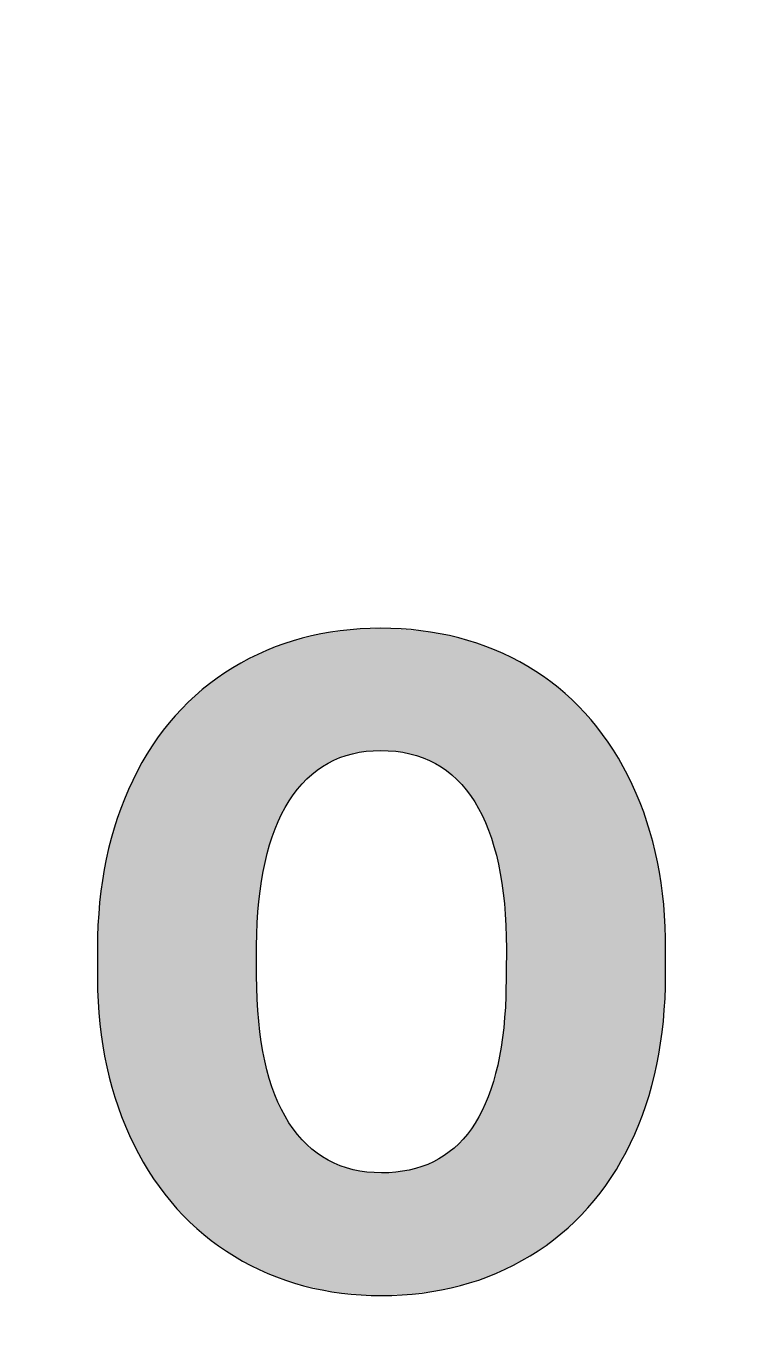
# Model space of a CAD drawing. Extents: x 722 to 1092, y -228 to 1.
# Drawn here: x 761.48 to 765.26, y -104.68 to -97.74 of the extents above; entities that cross this region are included whole.
import ezdxf

# ---------------------------------------------------------------- set-up
doc = ezdxf.new("R2010")
doc.units = 0
doc.layers.add('BOX', color=7, linetype='CONTINUOUS')

# ---------------------------------------------------------------- blocks, each defined once
blk = doc.blocks.new('BLOCK_4')
at = {"layer": 'BOX'}
blk.add_open_spline([(815.3879, -94.5482), (815.3879, -94.5482), (815.3879, -101.2533), (815.3879, -101.2533), (815.3879, -101.2533), (815.3884, -101.2533), (815.3884, -101.2533), (815.3884, -101.2533), (818.3884, -101.2533), (818.3884, -101.2533), (818.3884, -101.2533), (818.3884, -114.1533), (818.3884, -114.1533), (818.3884, -114.1533), (813.1189, -114.1533), (813.1189, -114.1533), (813.1189, -114.1533), (813.1189, -117.1533), (813.1189, -117.1533), (813.1189, -117.1533), (806.682, -117.1533), (806.682, -117.1533), (806.682, -117.1533), (806.682, -113.4533), (806.682, -113.4533), (806.682, -113.4533), (804.0849, -113.4533), (804.0849, -113.4533), (804.0849, -113.4533), (804.0849, -117.1533), (804.0849, -117.1533), (804.0849, -117.1533), (797.6189, -117.1533), (797.6189, -117.1533), (797.6189, -117.1533), (797.6189, -114.1533), (797.6189, -114.1533), (797.6189, -114.1533), (776.3884, -114.1533), (776.3884, -114.1533), (776.3884, -114.1533), (776.3884, -117.1533), (776.3884, -117.1533), (776.3884, -117.1533), (765.3884, -117.1533), (765.3884, -117.1533), (765.3884, -117.1533), (765.3884, -114.1533), (765.3884, -114.1533), (765.3884, -114.1533), (744.1578, -114.1533), (744.1578, -114.1533), (744.1578, -114.1533), (744.1578, -117.1533), (744.1578, -117.1533), (744.1578, -117.1533), (737.7435, -117.1533), (737.7435, -117.1533), (737.7435, -117.1533), (737.7435, -113.4533), (737.7435, -113.4533), (737.7435, -113.4533), (735.0994, -113.4533), (735.0994, -113.4533), (735.0994, -113.4533), (735.0994, -117.1533), (735.0994, -117.1533), (735.0994, -117.1533), (728.6578, -117.1533), (728.6578, -117.1533), (728.6578, -117.1533), (728.6578, -114.1533), (728.6578, -114.1533), (728.6578, -114.1533), (723.3884, -114.1533), (723.3884, -114.1533), (723.3884, -114.1533), (723.3884, -101.2533), (723.3884, -101.2533), (723.3884, -101.2533), (726.3884, -101.2533), (726.3884, -101.2533), (726.3884, -101.2533), (726.3897, -101.2547), (726.3897, -101.2547), (726.3897, -101.2547), (726.3897, -94.5496), (726.3897, -94.5496), (726.3897, -94.5496), (726.3906, -94.5496), (726.3906, -94.5496), (726.3906, -94.5496), (730.4906, -94.5496), (730.4906, -94.5496), (730.4906, -94.5496), (730.4906, -95.7996), (730.4906, -95.7996), (730.4906, -95.7996), (732.5096, -95.7996), (732.5096, -95.7996), (732.5096, -95.7996), (732.5096, -94.5496), (732.5096, -94.5496), (732.5096, -94.5496), (735.4906, -94.5496), (735.4906, -94.5496), (735.4906, -94.5496), (735.4906, -92.0496), (735.4906, -92.0496), (735.4906, -92.0496), (732.5096, -92.0496), (732.5096, -92.0496), (732.5096, -92.0496), (732.5096, -90.7996), (732.5096, -90.7996), (732.5096, -90.7996), (730.4906, -90.7996), (730.4906, -90.7996), (730.4906, -90.7996), (730.4906, -92.0496), (730.4906, -92.0496), (730.4906, -92.0496), (726.3906, -92.0496), (726.3906, -92.0496), (726.3906, -92.0496), (726.3897, -92.0496), (726.3897, -92.0496), (726.3897, -92.0496), (726.3897, -85.3547), (726.3897, -85.3547), (726.3897, -85.3547), (726.3884, -85.3533), (726.3884, -85.3533), (726.3884, -85.3533), (723.3884, -85.3533), (723.3884, -85.3533), (723.3884, -85.3533), (723.3884, -74.3533), (723.3884, -74.3533), (723.3884, -74.3533), (726.3884, -74.3533), (726.3884, -74.3533), (726.3884, -74.3533), (726.3884, -63.3533), (726.3884, -63.3533), (726.3884, -63.3533), (723.3884, -63.3533), (723.3884, -63.3533), (723.3884, -63.3533), (723.3884, -52.3533), (723.3884, -52.3533), (723.3884, -52.3533), (726.3884, -52.3533), (726.3884, -52.3533), (726.3884, -52.3533), (726.3884, -41.3533), (726.3884, -41.3533), (726.3884, -41.3533), (723.3884, -41.3533), (723.3884, -41.3533), (723.3884, -41.3533), (723.3884, -30.3533), (723.3884, -30.3533), (723.3884, -30.3533), (726.3884, -30.3533), (726.3884, -30.3533), (726.3885, -30.3533), (726.3885, -23.6585), (726.3885, -23.6585), (726.3885, -23.6585), (726.3894, -23.6585), (726.3894, -23.6585), (726.3894, -23.6585), (730.4894, -23.6585), (730.4894, -23.6585), (730.4894, -23.6585), (730.4894, -24.9085), (730.4894, -24.9085), (730.4894, -24.9085), (732.5083, -24.9085), (732.5083, -24.9085), (732.5083, -24.9085), (732.5083, -23.6585), (732.5083, -23.6585), (732.5083, -23.6585), (735.4894, -23.6585), (735.4894, -23.6585), (735.4894, -23.6585), (735.4894, -21.1585), (735.4894, -21.1585), (735.4894, -21.1585), (732.5083, -21.1585), (732.5083, -21.1585), (732.5083, -21.1585), (732.5083, -19.9085), (732.5083, -19.9085), (732.5083, -19.9085), (730.4894, -19.9085), (730.4894, -19.9085), (730.4894, -19.9085), (730.4894, -21.1585), (730.4894, -21.1585), (730.4894, -21.1585), (726.3894, -21.1585), (726.3894, -21.1585), (726.3894, -21.1585), (726.3885, -21.1585), (726.3885, -21.1585), (726.3885, -21.1585), (726.3885, -14.4533), (726.3885, -14.4533), (726.3885, -14.4533), (726.3884, -14.4533), (726.3884, -14.4533), (726.3884, -14.4533), (723.3884, -14.4533), (723.3884, -14.4533), (723.3884, -14.4533), (723.3884, -1.5533), (723.3884, -1.5533), (723.3884, -1.5533), (728.6578, -1.5533), (728.6578, -1.5533), (728.6578, -1.5533), (728.6578, 1.4467), (728.6578, 1.4467), (728.6578, 1.4467), (735.0994, 1.4467), (735.0994, 1.4467), (735.0994, 1.4467), (735.0994, -2.2533), (735.0994, -2.2533), (735.0994, -2.2533), (737.7435, -2.2533), (737.7435, -2.2533), (737.7435, -2.2533), (737.7435, 1.4467), (737.7435, 1.4467), (737.7435, 1.4467), (744.1578, 1.4467), (744.1578, 1.4467), (744.1578, 1.4467), (744.1578, -1.5533), (744.1578, -1.5533), (744.1578, -1.5533), (765.3884, -1.5533), (765.3884, -1.5533), (765.3884, -1.5533), (765.3884, 1.4467), (765.3884, 1.4467), (765.3884, 1.4467), (776.3884, 1.4467), (776.3884, 1.4467), (776.3884, 1.4467), (776.3884, -1.5533), (776.3884, -1.5533), (776.3884, -1.5533), (797.6189, -1.5533), (797.6189, -1.5533), (797.6189, -1.5533), (797.6189, 1.4467), (797.6189, 1.4467), (797.6189, 1.4467), (804.0849, 1.4467), (804.0849, 1.4467), (804.0849, 1.4467), (804.0849, -2.2533), (804.0849, -2.2533), (804.0849, -2.2533), (806.682, -2.2533), (806.682, -2.2533), (806.682, -2.2533), (806.682, 1.4467), (806.682, 1.4467), (806.682, 1.4467), (813.1189, 1.4467), (813.1189, 1.4467), (813.1189, 1.4467), (813.1189, -1.5533), (813.1189, -1.5533), (813.1189, -1.5533), (818.3884, -1.5533), (818.3884, -1.5533), (818.3884, -1.5533), (818.3884, -14.4533), (818.3884, -14.4533), (818.3884, -14.4533), (815.3884, -14.4533), (815.3884, -14.4533), (815.3884, -14.4533), (815.3884, -21.1482), (815.3884, -21.1482), (815.3884, -21.1482), (815.3875, -21.1482), (815.3875, -21.1482), (815.3875, -21.1482), (811.2875, -21.1482), (811.2875, -21.1482), (811.2875, -21.1482), (811.2875, -19.8982), (811.2875, -19.8982), (811.2875, -19.8982), (809.2686, -19.8982), (809.2686, -19.8982), (809.2686, -19.8982), (809.2686, -21.1482), (809.2686, -21.1482), (809.2686, -21.1482), (806.2875, -21.1482), (806.2875, -21.1482), (806.2875, -21.1482), (806.2875, -23.6482), (806.2875, -23.6482), (806.2875, -23.6482), (809.2686, -23.6482), (809.2686, -23.6482), (809.2686, -23.6482), (809.2686, -24.8982), (809.2686, -24.8982), (809.2686, -24.8982), (811.2875, -24.8982), (811.2875, -24.8982), (811.2875, -24.8982), (811.2875, -23.6482), (811.2875, -23.6482), (811.2875, -23.6482), (815.3875, -23.6482), (815.3875, -23.6482), (815.3875, -23.6482), (815.3884, -23.6482), (815.3884, -23.6482), (815.3884, -23.6482), (815.3884, -30.3533), (815.3884, -30.3533), (815.3884, -30.3533), (818.3884, -30.3533), (818.3884, -30.3533), (818.3884, -30.3533), (818.3884, -41.3533), (818.3884, -41.3533), (818.3884, -41.3533), (815.3884, -41.3533), (815.3884, -41.3533), (815.3884, -41.3533), (815.3884, -52.3533), (815.3884, -52.3533), (815.3884, -52.3533), (818.3884, -52.3533), (818.3884, -52.3533), (818.3884, -52.3533), (818.3884, -63.3533), (818.3884, -63.3533), (818.3884, -63.3533), (815.3884, -63.3533), (815.3884, -63.3533), (815.3884, -63.3533), (815.3884, -74.3533), (815.3884, -74.3533), (815.3884, -74.3533), (818.3884, -74.3533), (818.3884, -74.3533), (818.3884, -74.3533), (818.3884, -85.3533), (818.3884, -85.3533), (818.3884, -85.3533), (815.3884, -85.3533), (815.3884, -85.3533), (815.3884, -85.3533), (815.3879, -85.3533), (815.3879, -85.3533), (815.3879, -85.3533), (815.3879, -92.0482), (815.3879, -92.0482), (815.3879, -92.0482), (815.387, -92.0482), (815.387, -92.0482), (815.387, -92.0482), (811.287, -92.0482), (811.287, -92.0482), (811.287, -92.0482), (811.287, -90.7982), (811.287, -90.7982), (811.287, -90.7982), (809.2681, -90.7982), (809.2681, -90.7982), (809.2681, -90.7982), (809.2681, -92.0482), (809.2681, -92.0482), (809.2681, -92.0482), (806.287, -92.0482), (806.287, -92.0482), (806.287, -92.0482), (806.287, -94.5482), (806.287, -94.5482), (806.287, -94.5482), (809.2681, -94.5482), (809.2681, -94.5482), (809.2681, -94.5482), (809.2681, -95.7982), (809.2681, -95.7982), (809.2681, -95.7982), (811.287, -95.7982), (811.287, -95.7982), (811.287, -95.7982), (811.287, -94.5482), (811.287, -94.5482), (811.287, -94.5482), (815.387, -94.5482), (815.387, -94.5482), (815.387, -94.5482), (815.3879, -94.5482), (815.3879, -94.5482)], degree=3, knots=[0, 0, 0, 0, 1, 1, 1, 2, 2, 2, 3, 3, 3, 4, 4, 4, 5, 5, 5, 6, 6, 6, 7, 7, 7, 8, 8, 8, 9, 9, 9, 10, 10, 10, 11, 11, 11, 12, 12, 12, 13, 13, 13, 14, 14, 14, 15, 15, 15, 16, 16, 16, 17, 17, 17, 18, 18, 18, 19, 19, 19, 20, 20, 20, 21, 21, 21, 22, 22, 22, 23, 23, 23, 24, 24, 24, 25, 25, 25, 26, 26, 26, 27, 27, 27, 28, 28, 28, 29, 29, 29, 30, 30, 30, 31, 31, 31, 32, 32, 32, 33, 33, 33, 34, 34, 34, 35, 35, 35, 36, 36, 36, 37, 37, 37, 38, 38, 38, 39, 39, 39, 40, 40, 40, 41, 41, 41, 42, 42, 42, 43, 43, 43, 44, 44, 44, 45, 45, 45, 46, 46, 46, 47, 47, 47, 48, 48, 48, 49, 49, 49, 50, 50, 50, 51, 51, 51, 52, 52, 52, 53, 53, 53, 54, 54, 54, 55, 55, 55, 56, 56, 56, 57, 57, 57, 58, 58, 58, 59, 59, 59, 60, 60, 60, 61, 61, 61, 62, 62, 62, 63, 63, 63, 64, 64, 64, 65, 65, 65, 66, 66, 66, 67, 67, 67, 68, 68, 68, 69, 69, 69, 70, 70, 70, 71, 71, 71, 72, 72, 72, 73, 73, 73, 74, 74, 74, 75, 75, 75, 76, 76, 76, 77, 77, 77, 78, 78, 78, 79, 79, 79, 80, 80, 80, 81, 81, 81, 82, 82, 82, 83, 83, 83, 84, 84, 84, 85, 85, 85, 86, 86, 86, 87, 87, 87, 88, 88, 88, 89, 89, 89, 90, 90, 90, 91, 91, 91, 92, 92, 92, 93, 93, 93, 94, 94, 94, 95, 95, 95, 96, 96, 96, 97, 97, 97, 98, 98, 98, 99, 99, 99, 100, 100, 100, 101, 101, 101, 102, 102, 102, 103, 103, 103, 104, 104, 104, 105, 105, 105, 106, 106, 106, 107, 107, 107, 108, 108, 108, 109, 109, 109, 110, 110, 110, 111, 111, 111, 112, 112, 112, 113, 113, 113, 114, 114, 114, 115, 115, 115, 116, 116, 116, 117, 117, 117, 118, 118, 118, 119, 119, 119, 120, 120, 120, 121, 121, 121, 122, 122, 122, 123, 123, 123, 124, 124, 124, 125, 125, 125, 126, 126, 126, 127, 127, 127, 128, 128, 128, 129, 129, 129, 130, 130, 130, 131, 131, 131, 132, 132, 132, 133, 133, 133, 134, 134, 134, 135, 135, 135, 136, 136, 136, 137, 137, 137, 137], dxfattribs=at)
blk = doc.blocks.new('BLOCK_3')
at = {"layer": 'BOX'}
blk.add_blockref('BLOCK_4', (0, 0), dxfattribs=at)
blk = doc.blocks.new('*U23')
at = {"layer": 'BOX', "color": 7}
for points in [[(763.0272, -101.6447), (763.0198, -100.9407), (763.0272, -100.9388)], [(763.033, -101.6411), (763.0272, -100.9388), (763.033, -100.9373)], [(763.0272, -101.6447), (763.0272, -100.9388), (763.033, -101.6411)], [(763.0858, -101.609), (763.033, -100.9373), (763.0858, -100.9302)], [(763.033, -101.6411), (763.033, -100.9373), (763.0858, -101.609)], [(763.0946, -101.6053), (763.0858, -100.9302), (763.0946, -100.929)], [(763.0858, -101.609), (763.0858, -100.9302), (763.0946, -101.6053)], [(763.1149, -101.5969), (763.0946, -100.929), (763.1149, -100.9263)], [(763.0946, -101.6053), (763.0946, -100.929), (763.1149, -101.5969)], [(763.1575, -101.5793), (763.1149, -100.9263), (763.1575, -100.9206)], [(763.1149, -101.5969), (763.1149, -100.9263), (763.1575, -101.5793)], [(763.1679, -101.5767), (763.1575, -100.9206), (763.1679, -100.9192)], [(763.1575, -101.5793), (763.1575, -100.9206), (763.1679, -101.5767)], [(763.2128, -101.5655), (763.1679, -100.9192), (763.2128, -100.9132)], [(763.1679, -101.5767), (763.1679, -100.9192), (763.2128, -101.5655)], [(763.2348, -101.5601), (763.2128, -100.9132), (763.2348, -100.9127)], [(763.2128, -101.5655), (763.2128, -100.9132), (763.2348, -101.5601)], [(763.247, -101.5588), (763.2348, -100.9127), (763.247, -100.9124)], [(763.2348, -101.5601), (763.2348, -100.9127), (763.247, -101.5588)], [(763.2976, -101.5534), (763.247, -100.9124), (763.2976, -100.9113)], [(763.247, -101.5588), (763.247, -100.9124), (763.2976, -101.5534)], [(763.3179, -101.5513), (763.2976, -100.9113), (763.3179, -100.9108)], [(763.2976, -101.5534), (763.2976, -100.9113), (763.3179, -101.5513)], [(763.3319, -101.5516), (763.3179, -100.9108), (763.3319, -100.9105)], [(763.3179, -101.5513), (763.3179, -100.9108), (763.3319, -101.5516)], [(763.3563, -101.5521), (763.3319, -100.9105), (763.3563, -100.9099)], [(763.3319, -101.5516), (763.3319, -100.9105), (763.3563, -101.5521)], [(763.399, -101.5529), (763.3563, -100.9099), (763.399, -100.9089)], [(763.3563, -101.5521), (763.3563, -100.9099), (763.399, -101.5529)], [(763.399, -101.5529), (763.399, -100.9089), (763.401, -101.553)], [(763.401, -101.553), (763.399, -100.9089), (763.401, -100.9089)], [(763.401, -101.553), (763.401, -100.9089), (763.4069, -101.5531)], [(763.4069, -101.5531), (763.401, -100.9089), (763.4069, -100.9094)], [(763.4069, -101.5531), (763.4069, -100.9094), (763.48, -101.5638)], [(763.48, -101.5638), (763.4069, -100.9094), (763.48, -100.9154)], [(763.48, -101.5638), (763.48, -100.9154), (763.4863, -101.5648)], [(763.4863, -101.5648), (763.48, -100.9154), (763.4863, -100.9159)], [(763.4863, -101.5648), (763.4863, -100.9159), (763.4918, -101.5656)], [(763.4918, -101.5656), (763.4863, -100.9159), (763.4918, -100.9164)], [(763.4918, -101.5656), (763.4918, -100.9164), (763.5552, -101.5842)], [(763.5552, -101.5842), (763.4918, -100.9164), (763.5552, -100.9216)], [(763.5552, -101.5842), (763.5552, -100.9216), (763.5703, -101.5887)], [(763.5703, -101.5887), (763.5552, -100.9216), (763.5703, -100.9228)], [(763.5703, -101.5887), (763.5703, -100.9228), (763.5844, -101.5953)], [(763.5844, -101.5953), (763.5703, -100.9228), (763.5844, -100.924)], [(763.5844, -101.5953), (763.5844, -100.924), (763.6246, -101.6142)], [(763.6246, -101.6142), (763.5844, -100.924), (763.6246, -100.9319)], [(763.6246, -101.6142), (763.6246, -100.9319), (763.6424, -101.6225)], [(763.6424, -101.6225), (763.6246, -100.9319), (763.6424, -100.9354)], [(763.6424, -101.6225), (763.6424, -100.9354), (763.6671, -101.6392)], [(763.6671, -101.6392), (763.6424, -100.9354), (763.6671, -100.9403)], [(762.8129, -101.9138), (762.7789, -101.0142), (762.8129, -101.0008)], [(762.8159, -101.9081), (762.8129, -101.0008), (762.8159, -100.9996)], [(762.8129, -101.9138), (762.8129, -101.0008), (762.8159, -101.9081)], [(762.8556, -101.8326), (762.8159, -100.9996), (762.8556, -100.9839)], [(762.8159, -101.9081), (762.8159, -100.9996), (762.8556, -101.8326)], [(762.8596, -101.8268), (762.8556, -100.9839), (762.8596, -100.9824)], [(762.8556, -101.8326), (762.8556, -100.9839), (762.8596, -101.8268)], [(762.8623, -101.8229), (762.8596, -100.9824), (762.8623, -100.9813)], [(762.8596, -101.8268), (762.8596, -100.9824), (762.8623, -101.8229)], [(762.9047, -101.761), (762.8623, -100.9813), (762.9047, -100.9704)], [(762.8623, -101.8229), (762.8623, -100.9813), (762.9047, -101.761)], [(762.9096, -101.7554), (762.9047, -100.9704), (762.9096, -100.9691)], [(762.9047, -101.761), (762.9047, -100.9704), (762.9096, -101.7554)], [(762.9411, -101.7202), (762.9096, -100.9691), (762.9411, -100.961)], [(762.9096, -101.7554), (762.9096, -100.9691), (762.9411, -101.7202)], [(762.9594, -101.6998), (762.9411, -100.961), (762.9594, -100.9563)], [(762.9411, -101.7202), (762.9411, -100.961), (762.9594, -101.6998)], [(762.9655, -101.6947), (762.9594, -100.9563), (762.9655, -100.9547)], [(762.9594, -101.6998), (762.9594, -100.9563), (762.9655, -101.6947)], [(763.0198, -101.6492), (762.9655, -100.9547), (763.0198, -100.9407)], [(762.9655, -101.6947), (762.9655, -100.9547), (763.0198, -101.6492)], [(763.0198, -101.6492), (763.0198, -100.9407), (763.0272, -101.6447)], [(763.6671, -101.6392), (763.6671, -100.9403), (763.6882, -101.6535)], [(763.6882, -101.6535), (763.6671, -100.9403), (763.6882, -100.9444)], [(763.6882, -101.6535), (763.6882, -100.9444), (763.7081, -101.667)], [(763.7081, -101.667), (763.6882, -100.9444), (763.7081, -100.9483)], [(763.7081, -101.667), (763.7081, -100.9483), (763.7461, -101.7023)], [(763.7461, -101.7023), (763.7081, -100.9483), (763.7461, -100.9558)], [(763.7461, -101.7023), (763.7461, -100.9558), (763.7584, -101.7137)], [(763.7584, -101.7137), (763.7461, -100.9558), (763.7584, -100.9583)], [(763.7584, -101.7137), (763.7584, -100.9583), (763.7674, -101.7221)], [(763.7674, -101.7221), (763.7584, -100.9583), (763.7674, -100.9612)], [(763.7674, -101.7221), (763.7674, -100.9612), (763.7982, -101.7604)], [(763.7982, -101.7604), (763.7674, -100.9612), (763.7982, -100.9712)], [(763.7982, -101.7604), (763.7982, -100.9712), (763.8202, -101.7878)], [(763.8202, -101.7878), (763.7982, -100.9712), (763.8202, -100.9783)], [(763.8202, -101.7878), (763.8202, -100.9783), (763.8388, -101.8183)], [(763.8388, -101.8183), (763.8202, -100.9783), (763.8388, -100.9844)], [(763.8388, -101.8183), (763.8388, -100.9844), (763.8445, -101.8277)], [(763.8445, -101.8277), (763.8388, -100.9844), (763.8445, -100.9862)], [(763.8445, -101.8277), (763.8445, -100.9862), (763.8667, -101.864)], [(763.8667, -101.864), (763.8445, -100.9862), (763.8667, -100.9934)], [(763.8667, -101.864), (763.8667, -100.9934), (763.8851, -101.9036)], [(763.8851, -101.9036), (763.8667, -100.9934), (763.8851, -100.9994)], [(763.8851, -101.9036), (763.8851, -100.9994), (763.9065, -101.9496)], [(763.9065, -101.9496), (763.8851, -100.9994), (763.9065, -101.0064)], [(763.9065, -101.9496), (763.9065, -101.0064), (763.9199, -101.9876)], [(763.9199, -101.9876), (763.9065, -101.0064), (763.9199, -101.0107)], [(762.6948, -104.271), (762.6204, -101.0892), (762.6948, -101.0483)], [(762.6948, -102.5781), (762.6948, -101.0483), (762.6948, -102.576)], [(762.6948, -102.576), (762.6948, -101.0483), (762.6948, -101.0483)], [(762.6948, -102.576), (762.6948, -101.0483), (762.695, -102.5587)], [(762.695, -102.5587), (762.6948, -101.0483), (762.695, -101.0483)], [(762.6956, -102.5243), (762.695, -101.0483), (762.6956, -101.0479)], [(762.695, -102.5587), (762.695, -101.0483), (762.6956, -102.5243)], [(762.698, -102.4573), (762.6956, -101.0479), (762.698, -101.0466)], [(762.6956, -102.5243), (762.6956, -101.0479), (762.698, -102.4573)], [(762.6982, -102.4553), (762.698, -101.0466), (762.6982, -101.0465)], [(762.698, -102.4573), (762.698, -101.0466), (762.6982, -102.4553)], [(762.7006, -102.4234), (762.6982, -101.0465), (762.7006, -101.0451)], [(762.6982, -102.4553), (762.6982, -101.0465), (762.7006, -102.4234)], [(762.7078, -102.3303), (762.7006, -101.0451), (762.7078, -101.0423)], [(762.7006, -102.4234), (762.7006, -101.0451), (762.7078, -102.3303)], [(762.7083, -102.3272), (762.7078, -101.0423), (762.7083, -101.0421)], [(762.7078, -102.3303), (762.7078, -101.0423), (762.7083, -102.3272)], [(762.7242, -102.2124), (762.7083, -101.0421), (762.7242, -101.0358)], [(762.7083, -102.3272), (762.7083, -101.0421), (762.7242, -102.2124)], [(762.7251, -102.2083), (762.7242, -101.0358), (762.7251, -101.0355)], [(762.7242, -102.2124), (762.7242, -101.0358), (762.7251, -102.2083)], [(762.7472, -102.1037), (762.7251, -101.0355), (762.7472, -101.0268)], [(762.7251, -102.2083), (762.7251, -101.0355), (762.7472, -102.1037)], [(762.7486, -102.0988), (762.7472, -101.0268), (762.7486, -101.0262)], [(762.7472, -102.1037), (762.7472, -101.0268), (762.7486, -102.0988)], [(762.7763, -102.0057), (762.7486, -101.0262), (762.7763, -101.0153)], [(762.7486, -102.0988), (762.7486, -101.0262), (762.7763, -102.0057)], [(762.7768, -102.0042), (762.7763, -101.0153), (762.7768, -101.0151)], [(762.7763, -102.0057), (762.7763, -101.0153), (762.7768, -102.0042)], [(762.7789, -101.9988), (762.7768, -101.0151), (762.7789, -101.0142)], [(762.7768, -102.0042), (762.7768, -101.0151), (762.7789, -101.9988)], [(762.7789, -101.9988), (762.7789, -101.0142), (762.8129, -101.9138)], [(763.9199, -101.9876), (763.9199, -101.0107), (763.923, -101.9965)], [(763.923, -101.9965), (763.9199, -101.0107), (763.923, -101.0117)], [(763.923, -101.9965), (763.923, -101.0117), (763.9398, -102.0444)], [(763.9398, -102.0444), (763.923, -101.0117), (763.9398, -101.0196)], [(763.9398, -102.0444), (763.9398, -101.0196), (763.9489, -102.0797)], [(763.9489, -102.0797), (763.9398, -101.0196), (763.9489, -101.0238)], [(763.9489, -102.0797), (763.9489, -101.0238), (763.9665, -102.1483)], [(763.9665, -102.1483), (763.9489, -101.0238), (763.9665, -101.0321)], [(763.9665, -102.1483), (763.9665, -101.0321), (763.9721, -102.1797)], [(763.9721, -102.1797), (763.9665, -101.0321), (763.9721, -101.0347)], [(763.9721, -102.1797), (763.9721, -101.0347), (763.9867, -102.2614)], [(763.9867, -102.2614), (763.9721, -101.0347), (763.9867, -101.0415)], [(763.9867, -102.2614), (763.9867, -101.0415), (763.9896, -102.2877)], [(763.9896, -102.2877), (763.9867, -101.0415), (763.9896, -101.0429)], [(763.9896, -102.2877), (763.9896, -101.0429), (764.0002, -102.3837)], [(764.0002, -102.3837), (763.9896, -101.0429), (764.0002, -101.0479)], [(764.0002, -102.3837), (764.0002, -101.0479), (764.0013, -102.4035)], [(764.0013, -102.4035), (764.0002, -101.0479), (764.0013, -101.0484)], [(764.0013, -102.4035), (764.0013, -101.0484), (764.0015, -102.4071)], [(764.0015, -102.4071), (764.0013, -101.0484), (764.0015, -101.0484)], [(764.0015, -102.4071), (764.0015, -101.0484), (764.0049, -102.4729)], [(764.0049, -102.4729), (764.0015, -101.0484), (764.0049, -101.0501)], [(764.0049, -102.4729), (764.0049, -101.0501), (764.0056, -102.486)], [(764.0056, -102.486), (764.0049, -101.0501), (764.0056, -101.0504)], [(764.0056, -102.486), (764.0056, -101.0504), (764.0058, -102.49)], [(764.0058, -102.49), (764.0056, -101.0504), (764.0058, -101.0505)], [(764.0058, -102.49), (764.0058, -101.0505), (764.0058, -102.4901)], [(764.0058, -102.4901), (764.0058, -101.0505), (764.0058, -101.0505)], [(764.0058, -102.4901), (764.0058, -101.0505), (764.0059, -102.4911)], [(764.0059, -102.4911), (764.0058, -101.0505), (764.0059, -101.0505)], [(764.0059, -102.4911), (764.0059, -101.0505), (764.0062, -102.4962)], [(764.0062, -102.4962), (764.0059, -101.0505), (764.0062, -101.0507)], [(764.0062, -102.4962), (764.0062, -101.0507), (764.0066, -102.504)], [(764.0066, -102.504), (764.0062, -101.0507), (764.0066, -101.0508)], [(764.0066, -102.504), (764.0066, -101.0508), (764.0072, -102.5151)], [(764.0072, -102.5151), (764.0066, -101.0508), (764.0072, -101.0511)], [(764.0072, -102.5151), (764.0072, -101.0511), (764.0075, -102.5409)], [(764.0075, -102.5409), (764.0072, -101.0511), (764.0075, -101.0513)], [(764.0075, -102.5409), (764.0075, -101.0513), (764.0079, -102.5677)], [(764.0079, -102.5677), (764.0075, -101.0513), (764.0079, -101.0515)], [(764.0079, -102.5677), (764.0079, -101.0515), (764.0082, -102.5831)], [(764.0082, -102.5831), (764.0079, -101.0515), (764.0082, -101.0516)], [(764.0082, -102.5831), (764.0082, -101.0516), (764.0082, -102.5842)], [(764.0082, -102.5842), (764.0082, -101.0516), (764.0082, -101.0516)], [(764.0082, -102.5842), (764.0082, -101.0516), (764.0082, -102.5884)], [(764.0082, -102.5884), (764.0082, -101.0516), (764.0082, -101.0516)], [(764.0082, -102.5884), (764.0082, -101.0516), (764.0082, -102.5921)], [(764.0082, -102.5921), (764.0082, -101.0516), (764.0082, -101.0516)], [(764.0082, -104.2753), (764.0082, -101.0516), (764.0782, -104.2369)], [(764.0782, -104.2369), (764.0082, -101.0516), (764.0782, -101.0844)], [(762.5482, -104.1888), (762.475, -101.1821), (762.5482, -101.1288)], [(762.6204, -104.2353), (762.5482, -101.1288), (762.6204, -101.0892)], [(762.5482, -104.1888), (762.5482, -101.1288), (762.6204, -104.2353)], [(762.6204, -104.2353), (762.6204, -101.0892), (762.6948, -104.271)], [(764.0782, -104.2369), (764.0782, -101.0844), (764.155, -104.1948)], [(764.155, -104.1948), (764.0782, -101.0844), (764.155, -101.1328)], [(764.155, -104.1948), (764.155, -101.1328), (764.2227, -104.1456)], [(764.2227, -104.1456), (764.155, -101.1328), (764.2227, -101.1755)], [(762.475, -104.1416), (762.4085, -101.2305), (762.475, -101.1821)], [(762.475, -104.1416), (762.475, -101.1821), (762.5482, -104.1888)], [(764.2227, -104.1456), (764.2227, -101.1755), (764.2955, -104.0927)], [(764.2955, -104.0927), (764.2227, -101.1755), (764.2955, -101.2357)], [(762.4085, -104.0856), (762.3438, -101.2921), (762.4085, -101.2305)], [(762.4085, -104.0856), (762.4085, -101.2305), (762.475, -104.1416)], [(764.2955, -104.0927), (764.2955, -101.2357), (764.3531, -104.0381)], [(764.3531, -104.0381), (764.2955, -101.2357), (764.3531, -101.2833)], [(764.3531, -104.0381), (764.3531, -101.2833), (764.4208, -103.9739)], [(764.4208, -103.9739), (764.3531, -101.2833), (764.4208, -101.3557)], [(762.2837, -103.9656), (762.2271, -101.4192), (762.2837, -101.3492)], [(762.3438, -104.0311), (762.2837, -101.3492), (762.3438, -101.2921)], [(762.2837, -103.9656), (762.2837, -101.3492), (762.3438, -104.0311)], [(762.3438, -104.0311), (762.3438, -101.2921), (762.4085, -104.0856)], [(764.4208, -103.9739), (764.4208, -101.3557), (764.4693, -103.9142)], [(764.4693, -103.9142), (764.4208, -101.3557), (764.4693, -101.4075)], [(762.2271, -103.9037), (762.1739, -101.4848), (762.2271, -101.4192)], [(762.2271, -103.9037), (762.2271, -101.4192), (762.2837, -103.9656)], [(764.4693, -103.9142), (764.4693, -101.4075), (764.5308, -103.8384)], [(764.5308, -103.8384), (764.4693, -101.4075), (764.5308, -101.4924)], [(762.1739, -103.8288), (762.1248, -101.5636), (762.1739, -101.4848)], [(762.1739, -103.8288), (762.1739, -101.4848), (762.2271, -103.9037)], [(764.5308, -103.8384), (764.5308, -101.4924), (764.5712, -103.7733)], [(764.5712, -103.7733), (764.5308, -101.4924), (764.5712, -101.5483)], [(762.1248, -103.7597), (762.0789, -101.6373), (762.1248, -101.5636)], [(762.1248, -103.7597), (762.1248, -101.5636), (762.1739, -103.8288)], [(764.5712, -103.7733), (764.5712, -101.5483), (764.6255, -103.6861)], [(764.6255, -103.6861), (764.5712, -101.5483), (764.6255, -101.6455)], [(762.0789, -103.6756), (762.0371, -101.726), (762.0789, -101.6373)], [(762.0789, -103.6756), (762.0789, -101.6373), (762.1248, -103.7597)], [(764.6255, -103.6861), (764.6255, -101.6455), (764.6589, -103.615)], [(764.6589, -103.615), (764.6255, -101.6455), (764.6589, -101.7055)], [(762.0371, -103.5989), (761.9994, -101.8059), (762.0371, -101.726)], [(762.0371, -103.5989), (762.0371, -101.726), (762.0789, -103.6756)], [(764.6589, -103.615), (764.6589, -101.7055), (764.7045, -103.5181)], [(764.7045, -103.5181), (764.6589, -101.7055), (764.7045, -101.8137)], [(761.9994, -103.507), (761.9659, -101.9029), (761.9994, -101.8059)], [(761.9994, -103.507), (761.9994, -101.8059), (762.0371, -103.5989)], [(764.7045, -103.5181), (764.7045, -101.8137), (764.7305, -103.4422)], [(764.7305, -103.4422), (764.7045, -101.8137), (764.7305, -101.8754)], [(761.9659, -103.4253), (761.9373, -101.986), (761.9659, -101.9029)], [(761.9659, -103.4253), (761.9659, -101.9029), (761.9994, -103.507)], [(764.7305, -103.4422), (764.7305, -101.8754), (764.7661, -103.3382)], [(764.7661, -103.3382), (764.7305, -101.8754), (764.7661, -101.9938)], [(761.9373, -103.3263), (761.9127, -102.0922), (761.9373, -101.986)], [(761.9373, -103.3263), (761.9373, -101.986), (761.9659, -103.4253)], [(764.7661, -103.3382), (764.7661, -101.9938), (764.7849, -103.2569)], [(764.7849, -103.2569), (764.7661, -101.9938), (764.7849, -102.0559)], [(761.9127, -103.2411), (761.893, -102.177), (761.9127, -102.0922)], [(761.9127, -103.2411), (761.9127, -102.0922), (761.9373, -103.3263)], [(764.7849, -103.2569), (764.7849, -102.0559), (764.8102, -103.1469)], [(764.8102, -103.1469), (764.7849, -102.0559), (764.8102, -102.186)], [(761.893, -103.1328), (761.8772, -102.2967), (761.893, -102.177)], [(761.893, -103.1328), (761.893, -102.177), (761.9127, -103.2411)], [(764.8102, -103.1469), (764.8102, -102.186), (764.8221, -103.0561)], [(764.8221, -103.0561), (764.8102, -102.186), (764.8221, -102.247)], [(764.8221, -103.0561), (764.8221, -102.247), (764.8366, -102.9444)], [(764.8366, -102.9444), (764.8221, -102.247), (764.8366, -102.3936)], [(761.8772, -103.0461), (761.8664, -102.379), (761.8772, -102.2967)], [(761.8772, -103.0461), (761.8772, -102.2967), (761.893, -103.1328)], [(761.8664, -102.9196), (761.8596, -102.5417), (761.8664, -102.379)], [(761.8664, -102.9196), (761.8664, -102.379), (761.8772, -103.0461)], [(764.8366, -102.9444), (764.8366, -102.3936), (764.8421, -102.8117)], [(764.8421, -102.8117), (764.8366, -102.3936), (764.8421, -102.4485)], [(764.8421, -102.8117), (764.8421, -102.4485), (764.8444, -102.755)], [(764.8444, -102.755), (764.8421, -102.4485), (764.8444, -102.5005)], [(764.8444, -102.755), (764.8444, -102.5005), (764.8452, -102.7364)], [(764.8452, -102.7364), (764.8444, -102.5005), (764.8452, -102.5268)], [(764.8452, -102.7364), (764.8452, -102.5268), (764.8455, -102.7304)], [(764.8455, -102.7304), (764.8452, -102.5268), (764.8455, -102.5382)], [(761.8576, -102.7607), (761.8575, -102.5921), (761.8576, -102.59)], [(761.8575, -102.7491), (761.8575, -102.5921), (761.8576, -102.7607)], [(761.858, -102.7875), (761.8576, -102.59), (761.858, -102.5806)], [(761.8576, -102.7607), (761.8576, -102.59), (761.858, -102.7875)], [(761.8596, -102.8406), (761.858, -102.5806), (761.8596, -102.5417)], [(761.858, -102.7875), (761.858, -102.5806), (761.8596, -102.8406)], [(761.8596, -102.8406), (761.8596, -102.5417), (761.8664, -102.9196)], [(764.0082, -104.2753), (764.0079, -102.6189), (764.0082, -102.5949)], [(764.0082, -104.2753), (764.0082, -102.5926), (764.0082, -102.5921)], [(764.0082, -104.2753), (764.0082, -102.5931), (764.0082, -102.5926)], [(764.0082, -104.2753), (764.0082, -102.5926), (764.0082, -104.2753)], [(764.0082, -104.2753), (764.0082, -102.5949), (764.0082, -102.5931)], [(764.0082, -104.2753), (764.0082, -102.5931), (764.0082, -104.2753)], [(764.0082, -104.2753), (764.0082, -102.5949), (764.0082, -104.2753)], [(764.0075, -104.2756), (764.0072, -102.7009), (764.0075, -102.6606)], [(764.0079, -104.2754), (764.0075, -102.6606), (764.0079, -102.6189)], [(764.0075, -104.2756), (764.0075, -102.6606), (764.0079, -104.2754)], [(764.0079, -104.2754), (764.0079, -102.6189), (764.0082, -104.2753)], [(762.6948, -104.271), (762.6948, -102.7351), (762.6948, -104.271)], [(762.6948, -104.271), (762.6948, -102.7351), (762.6948, -102.7355)], [(762.6948, -104.271), (762.6948, -102.7355), (762.695, -104.2711)], [(762.695, -104.2711), (762.6948, -102.7355), (762.695, -102.7417)], [(762.695, -104.2711), (762.695, -102.7417), (762.6956, -104.2714)], [(762.6956, -104.2714), (762.695, -102.7417), (762.6956, -102.7666)], [(764.0072, -104.2758), (764.0066, -102.7636), (764.0072, -102.7009)], [(764.0072, -104.2758), (764.0072, -102.7009), (764.0075, -104.2756)], [(762.6956, -104.2714), (762.6956, -102.7666), (762.698, -104.2725)], [(762.698, -104.2725), (762.6956, -102.7666), (762.698, -102.867)], [(764.0062, -104.2764), (764.0059, -102.8368), (764.0062, -102.8081)], [(764.0066, -104.2761), (764.0062, -102.8081), (764.0066, -102.7636)], [(764.0062, -104.2764), (764.0062, -102.8081), (764.0066, -104.2761)], [(764.0066, -104.2761), (764.0066, -102.7636), (764.0072, -104.2758)], [(762.698, -104.2725), (762.698, -102.867), (762.6982, -104.2726)], [(762.6982, -104.2726), (762.698, -102.867), (762.6982, -102.8734)], [(762.6982, -104.2726), (762.6982, -102.8734), (762.7006, -104.2738)], [(762.7006, -104.2738), (762.6982, -102.8734), (762.7006, -102.9048)], [(764.0049, -104.2771), (764.0015, -102.9247), (764.0049, -102.8646)], [(764.0056, -104.2767), (764.0049, -102.8646), (764.0056, -102.8484)], [(764.0049, -104.2771), (764.0049, -102.8646), (764.0056, -104.2767)], [(764.0058, -104.2766), (764.0056, -102.8484), (764.0058, -102.843)], [(764.0056, -104.2767), (764.0056, -102.8484), (764.0058, -104.2766)], [(764.0059, -104.2765), (764.0058, -102.8426), (764.0059, -102.8368)], [(764.0058, -104.2766), (764.0058, -102.843), (764.0058, -102.8426)], [(764.0058, -104.2766), (764.0058, -102.8426), (764.0059, -104.2765)], [(764.0058, -104.2766), (764.0058, -102.843), (764.0058, -104.2766)], [(764.0059, -104.2765), (764.0059, -102.8368), (764.0062, -104.2764)], [(762.7006, -104.2738), (762.7006, -102.9048), (762.7078, -104.2773)], [(762.7078, -104.2773), (762.7006, -102.9048), (762.7078, -102.9965)], [(764.0002, -104.2795), (763.9896, -103.0479), (764.0002, -102.9388)], [(764.0013, -104.279), (764.0002, -102.9388), (764.0013, -102.928)], [(764.0002, -104.2795), (764.0002, -102.9388), (764.0013, -104.279)], [(764.0015, -104.279), (764.0013, -102.928), (764.0015, -102.9247)], [(764.0013, -104.279), (764.0013, -102.928), (764.0015, -104.279)], [(764.0015, -104.279), (764.0015, -102.9247), (764.0049, -104.2771)], [(762.7078, -104.2773), (762.7078, -102.9965), (762.7083, -104.2775)], [(762.7083, -104.2775), (762.7078, -102.9965), (762.7083, -103.002)], [(762.7083, -104.2775), (762.7083, -103.002), (762.7242, -104.2851)], [(762.7242, -104.2851), (762.7083, -103.002), (762.7242, -103.1148)], [(763.9867, -104.2848), (763.9721, -103.1586), (763.9867, -103.0664)], [(763.9896, -104.2837), (763.9867, -103.0664), (763.9896, -103.0479)], [(763.9867, -104.2848), (763.9867, -103.0664), (763.9896, -104.2837)], [(763.9896, -104.2837), (763.9896, -103.0479), (764.0002, -104.2795)], [(762.7242, -104.2851), (762.7242, -103.1148), (762.7251, -104.2855)], [(762.7251, -104.2855), (762.7242, -103.1148), (762.7251, -103.1209)], [(762.7251, -104.2855), (762.7251, -103.1209), (762.7472, -104.2961)], [(762.7472, -104.2961), (762.7251, -103.1209), (762.7472, -103.2235)], [(763.9721, -104.2905), (763.9665, -103.1831), (763.9721, -103.1586)], [(763.9721, -104.2905), (763.9721, -103.1586), (763.9867, -104.2848)], [(762.7472, -104.2961), (762.7472, -103.2235), (762.7486, -104.2968)], [(762.7486, -104.2968), (762.7472, -103.2235), (762.7486, -103.2301)], [(763.9665, -104.2928), (763.9489, -103.2602), (763.9665, -103.1831)], [(763.9665, -104.2928), (763.9665, -103.1831), (763.9721, -104.2905)], [(762.7486, -104.2968), (762.7486, -103.2301), (762.7763, -104.3101)], [(762.7763, -104.3101), (762.7486, -103.2301), (762.7763, -103.3211)], [(763.9398, -104.3033), (763.923, -103.3426), (763.9398, -103.289)], [(763.9489, -104.2997), (763.9398, -103.289), (763.9489, -103.2602)], [(763.9398, -104.3033), (763.9398, -103.289), (763.9489, -104.2997)], [(763.9489, -104.2997), (763.9489, -103.2602), (763.9665, -104.2928)], [(762.7763, -104.3101), (762.7763, -103.3211), (762.7768, -104.3103)], [(762.7768, -104.3103), (762.7763, -103.3211), (762.7768, -103.3226)], [(762.7768, -104.3103), (762.7768, -103.3226), (762.7789, -104.311)], [(762.7789, -104.311), (762.7768, -103.3226), (762.7789, -103.3296)], [(762.7789, -104.311), (762.7789, -103.3296), (762.8129, -104.3223)], [(762.8129, -104.3223), (762.7789, -103.3296), (762.8129, -103.4122)], [(763.9199, -104.3112), (763.9065, -103.3844), (763.9199, -103.3525)], [(763.923, -104.3099), (763.9199, -103.3525), (763.923, -103.3426)], [(763.9199, -104.3112), (763.9199, -103.3525), (763.923, -104.3099)], [(763.923, -104.3099), (763.923, -103.3426), (763.9398, -104.3033)], [(762.8129, -104.3223), (762.8129, -103.4122), (762.8159, -104.3233)], [(762.8159, -104.3233), (762.8129, -103.4122), (762.8159, -103.4195)], [(762.8159, -104.3233), (762.8159, -103.4195), (762.8556, -104.3366)], [(762.8556, -104.3366), (762.8159, -103.4195), (762.8556, -103.4923)], [(763.8851, -104.3249), (763.8667, -103.4693), (763.8851, -103.4356)], [(763.9065, -104.3164), (763.8851, -103.4356), (763.9065, -103.3844)], [(763.8851, -104.3249), (763.8851, -103.4356), (763.9065, -104.3164)], [(763.9065, -104.3164), (763.9065, -103.3844), (763.9199, -104.3112)], [(762.8556, -104.3366), (762.8556, -103.4923), (762.8596, -104.3379)], [(762.8596, -104.3379), (762.8556, -103.4923), (762.8596, -103.4996)], [(762.8596, -104.3379), (762.8596, -103.4996), (762.8623, -104.3388)], [(762.8623, -104.3388), (762.8596, -103.4996), (762.8623, -103.5034)], [(762.8623, -104.3388), (762.8623, -103.5034), (762.9047, -104.353)], [(762.9047, -104.353), (762.8623, -103.5034), (762.9047, -103.5628)], [(763.8667, -104.3322), (763.8445, -103.5096), (763.8667, -103.4693)], [(763.8667, -104.3322), (763.8667, -103.4693), (763.8851, -104.3249)], [(762.9047, -104.353), (762.9047, -103.5628), (762.9096, -104.3546)], [(762.9096, -104.3546), (762.9047, -103.5628), (762.9096, -103.5697)], [(762.9096, -104.3546), (762.9096, -103.5697), (762.9411, -104.3651)], [(762.9411, -104.3651), (762.9096, -103.5697), (762.9411, -103.6034)], [(763.7982, -104.3536), (763.7674, -103.6073), (763.7982, -103.5744)], [(763.8202, -104.348), (763.7982, -103.5744), (763.8202, -103.5436)], [(763.7982, -104.3536), (763.7982, -103.5744), (763.8202, -104.348)], [(763.8388, -104.3432), (763.8202, -103.5436), (763.8388, -103.5176)], [(763.8202, -104.348), (763.8202, -103.5436), (763.8388, -104.3432)], [(763.8445, -104.3409), (763.8388, -103.5176), (763.8445, -103.5096)], [(763.8388, -104.3432), (763.8388, -103.5176), (763.8445, -104.3409)], [(763.8445, -104.3409), (763.8445, -103.5096), (763.8667, -104.3322)], [(762.9411, -104.3651), (762.9411, -103.6034), (762.9594, -104.3688)], [(762.9594, -104.3688), (762.9411, -103.6034), (762.9594, -103.6229)], [(762.9594, -104.3688), (762.9594, -103.6229), (762.9655, -104.3701)], [(762.9655, -104.3701), (762.9594, -103.6229), (762.9655, -103.6294)], [(762.9655, -104.3701), (762.9655, -103.6294), (763.0198, -104.3811)], [(763.0198, -104.3811), (762.9655, -103.6294), (763.0198, -103.6728)], [(763.7461, -104.367), (763.7081, -103.6605), (763.7461, -103.63)], [(763.7584, -104.3639), (763.7461, -103.63), (763.7584, -103.6169)], [(763.7461, -104.367), (763.7461, -103.63), (763.7584, -104.3639)], [(763.7674, -104.3616), (763.7584, -103.6169), (763.7674, -103.6073)], [(763.7584, -104.3639), (763.7584, -103.6169), (763.7674, -104.3616)], [(763.7674, -104.3616), (763.7674, -103.6073), (763.7982, -104.3536)], [(763.0198, -104.3811), (763.0198, -103.6728), (763.0272, -104.3826)], [(763.0272, -104.3826), (763.0198, -103.6728), (763.0272, -103.6787)], [(763.0272, -104.3826), (763.0272, -103.6787), (763.033, -104.3838)], [(763.033, -104.3838), (763.0272, -103.6787), (763.033, -103.6821)], [(763.033, -104.3838), (763.033, -103.6821), (763.0858, -104.3945)], [(763.0858, -104.3945), (763.033, -103.6821), (763.0858, -103.7125)], [(763.0858, -104.3945), (763.0858, -103.7125), (763.0946, -104.3963)], [(763.0946, -104.3963), (763.0858, -103.7125), (763.0946, -103.7176)], [(763.6246, -104.3931), (763.5844, -103.7299), (763.6246, -103.7137)], [(763.6424, -104.3907), (763.6246, -103.7137), (763.6424, -103.7033)], [(763.6246, -104.3931), (763.6246, -103.7137), (763.6424, -104.3907)], [(763.6671, -104.3874), (763.6424, -103.7033), (763.6671, -103.6888)], [(763.6424, -104.3907), (763.6424, -103.7033), (763.6671, -104.3874)], [(763.6882, -104.3819), (763.6671, -103.6888), (763.6882, -103.6765)], [(763.6671, -104.3874), (763.6671, -103.6888), (763.6882, -104.3819)], [(763.7081, -104.3768), (763.6882, -103.6765), (763.7081, -103.6605)], [(763.6882, -104.3819), (763.6882, -103.6765), (763.7081, -104.3768)], [(763.7081, -104.3768), (763.7081, -103.6605), (763.7461, -104.367)], [(763.0946, -104.3963), (763.0946, -103.7176), (763.1149, -104.4004)], [(763.1149, -104.4004), (763.0946, -103.7176), (763.1149, -103.7254)], [(763.1149, -104.4004), (763.1149, -103.7254), (763.1575, -104.404)], [(763.1575, -104.404), (763.1149, -103.7254), (763.1575, -103.7419)], [(763.1575, -104.404), (763.1575, -103.7419), (763.1679, -104.4049)], [(763.1679, -104.4049), (763.1575, -103.7419), (763.1679, -103.746)], [(763.1679, -104.4049), (763.1679, -103.746), (763.2128, -104.4087)], [(763.2128, -104.4087), (763.1679, -103.746), (763.2128, -103.7562)], [(763.2128, -104.4087), (763.2128, -103.7562), (763.2348, -104.4106)], [(763.2348, -104.4106), (763.2128, -103.7562), (763.2348, -103.7612)], [(763.2348, -104.4106), (763.2348, -103.7612), (763.247, -104.4116)], [(763.247, -104.4116), (763.2348, -103.7612), (763.247, -103.7639)], [(763.247, -104.4116), (763.247, -103.7639), (763.2976, -104.4159)], [(763.2976, -104.4159), (763.247, -103.7639), (763.2976, -103.7684)], [(763.2976, -104.4159), (763.2976, -103.7684), (763.3179, -104.4154)], [(763.3179, -104.4154), (763.2976, -103.7684), (763.3179, -103.7702)], [(763.3179, -104.4154), (763.3179, -103.7702), (763.3319, -104.4151)], [(763.3319, -104.4151), (763.3179, -103.7702), (763.3319, -103.7715)], [(763.3319, -104.4151), (763.3319, -103.7715), (763.3563, -104.4146)], [(763.3563, -104.4146), (763.3319, -103.7715), (763.3563, -103.7717)], [(763.399, -104.4136), (763.3563, -103.7717), (763.399, -103.7703)], [(763.3563, -104.4146), (763.3563, -103.7717), (763.399, -104.4136)], [(763.401, -104.4135), (763.399, -103.7703), (763.401, -103.7701)], [(763.399, -104.4136), (763.399, -103.7703), (763.401, -104.4135)], [(763.4069, -104.4134), (763.401, -103.7701), (763.4069, -103.7694)], [(763.401, -104.4135), (763.401, -103.7701), (763.4069, -104.4134)], [(763.48, -104.4118), (763.4069, -103.7694), (763.48, -103.7606)], [(763.4069, -104.4134), (763.4069, -103.7694), (763.48, -104.4118)], [(763.4863, -104.4116), (763.48, -103.7606), (763.4863, -103.759)], [(763.48, -104.4118), (763.48, -103.7606), (763.4863, -104.4116)], [(763.4918, -104.4109), (763.4863, -103.759), (763.4918, -103.7577)], [(763.4863, -104.4116), (763.4863, -103.759), (763.4918, -104.4109)], [(763.5552, -104.4024), (763.4918, -103.7577), (763.5552, -103.7418)], [(763.4918, -104.4109), (763.4918, -103.7577), (763.5552, -104.4024)], [(763.5703, -104.4004), (763.5552, -103.7418), (763.5703, -103.7356)], [(763.5552, -104.4024), (763.5552, -103.7418), (763.5703, -104.4004)], [(763.5844, -104.3985), (763.5703, -103.7356), (763.5844, -103.7299)], [(763.5703, -104.4004), (763.5703, -103.7356), (763.5844, -104.3985)], [(763.5844, -104.3985), (763.5844, -103.7299), (763.6246, -104.3931)]]:
    blk.add_solid(points, dxfattribs=at)
blk = doc.blocks.new('BLOCK_8')
at = {"layer": 'BOX'}
for points, knots in [([(761.8575, -102.5921), (761.8575, -102.259), (761.9192, -101.9644), (762.0428, -101.7079), (762.1664, -101.4515), (762.3418, -101.2541), (762.5693, -101.1157), (762.7968, -100.9773), (763.056, -100.9081), (763.3468, -100.9081), (763.6376, -100.9081), (763.8956, -100.975), (764.1208, -101.1086), (764.3459, -101.2423), (764.5213, -101.4335), (764.6473, -101.6821), (764.7732, -101.9307), (764.8391, -102.2161), (764.8455, -102.5381), (764.8455, -102.5381), (764.8455, -102.7304), (764.8455, -102.7304), (764.8455, -103.0651), (764.784, -103.3601), (764.6614, -103.6158), (764.5387, -103.8714), (764.3628, -104.0689), (764.1337, -104.208), (763.9045, -104.3473), (763.644, -104.4167), (763.3515, -104.4167), (763.0623, -104.4167), (762.8043, -104.348), (762.5775, -104.2103), (762.3508, -104.0729), (762.1746, -103.877), (762.0487, -103.6228), (761.9227, -103.3688), (761.8592, -103.0775), (761.8575, -102.7492), (761.8575, -102.7492), (761.8575, -102.5921), (761.8575, -102.5921)], [0, 0, 0, 0, 1, 1, 1, 2, 2, 2, 3, 3, 3, 4, 4, 4, 5, 5, 5, 6, 6, 6, 7, 7, 7, 8, 8, 8, 9, 9, 9, 10, 10, 10, 11, 11, 11, 12, 12, 12, 13, 13, 13, 14, 14, 14, 14]), ([(762.6948, -102.7351), (762.6948, -103.0745), (762.7516, -103.332), (762.8648, -103.5079), (762.9781, -103.6838), (763.1404, -103.7717), (763.3515, -103.7717), (763.7643, -103.7717), (763.9824, -103.4622), (764.0058, -102.843), (764.0058, -102.843), (764.0082, -102.5921), (764.0082, -102.5921), (764.0082, -102.2576), (763.9526, -102.0003), (763.8417, -101.8204), (763.7307, -101.6408), (763.5656, -101.5507), (763.3468, -101.5507), (763.1388, -101.5507), (762.9786, -101.6392), (762.866, -101.8158), (762.7534, -101.9926), (762.6965, -102.2466), (762.6948, -102.578), (762.6948, -102.578), (762.6948, -102.7351), (762.6948, -102.7351)], [0, 0, 0, 0, 1, 1, 1, 2, 2, 2, 3, 3, 3, 4, 4, 4, 5, 5, 5, 6, 6, 6, 7, 7, 7, 8, 8, 8, 9, 9, 9, 9])]:
    blk.add_open_spline(points, degree=3, knots=knots, dxfattribs=at)
at = {"layer": 'BOX', "color": 7}
blk.add_blockref('*U23', (0, 0), dxfattribs=at)

msp = doc.modelspace()

# ---------------------------------------------------------------- block references
at = {"layer": 'BOX'}
for name in ['BLOCK_3', 'BLOCK_8']:
    msp.add_blockref(name, (0, 0), dxfattribs=at)

doc.saveas('drawing.dxf')
